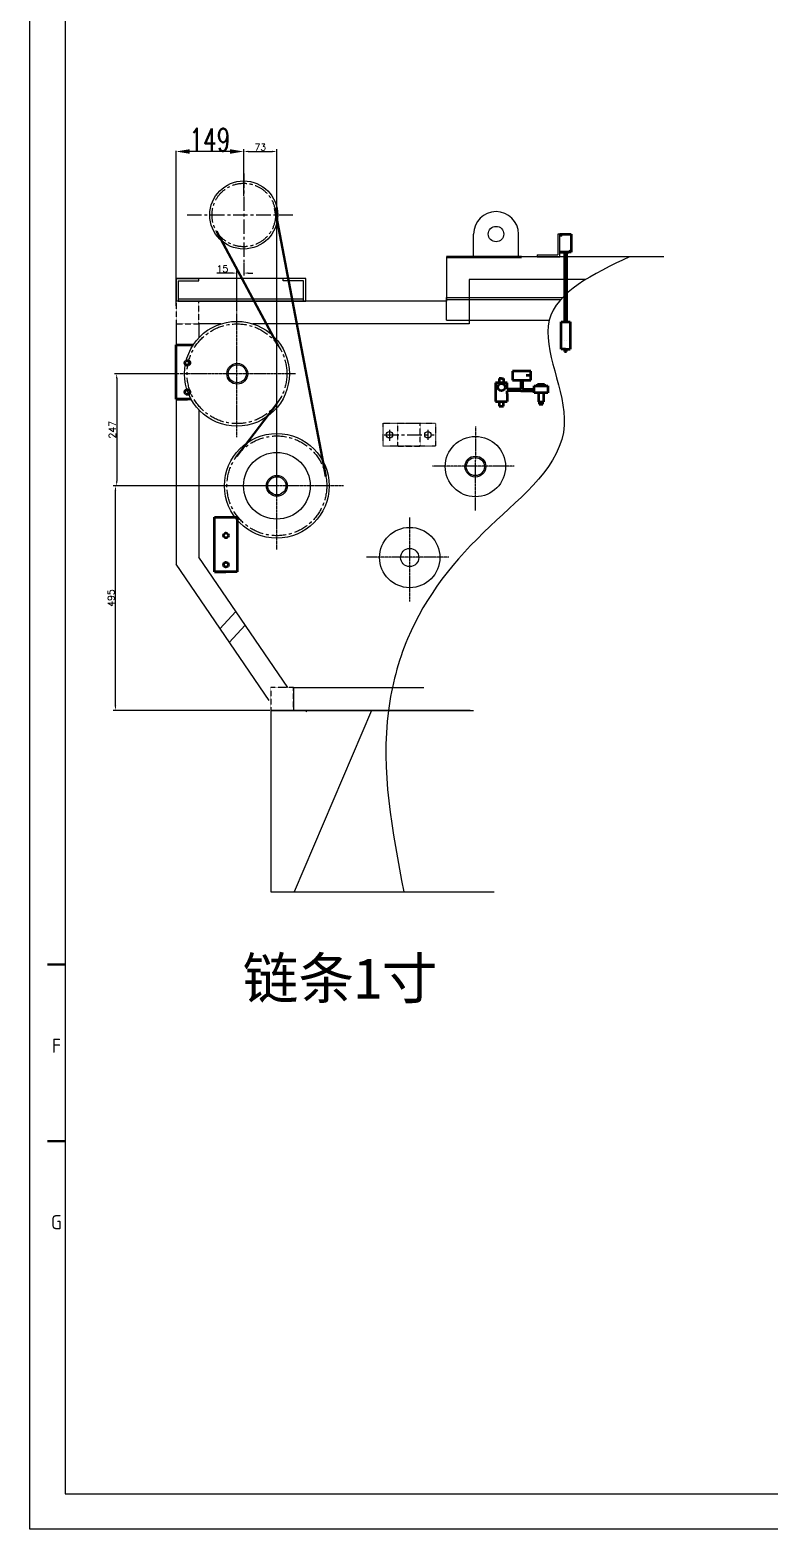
# Model space of a CAD drawing. Header units: inches. Extents: x -166203 to -65610, y -6981 to 11093.
# Drawn here: x -93788 to -92159, y 974 to 4279 of the extents above; entities that cross this region are included whole.
import ezdxf
from ezdxf.enums import TextEntityAlignment as Align

# ---------------------------------------------------------------- set-up
doc = ezdxf.new("R2010")
doc.units = ezdxf.units.IN
doc.header["$MEASUREMENT"] = 0
doc.linetypes.add('CENTERX2', pattern=[101.6, 63.5, -12.7, 12.7, -12.7])
doc.linetypes.add('HIDDEN2', pattern=[0.1875, 0.125, -0.0625])
doc.layers.get('0').update_dxf_attribs({"lineweight": 25})
doc.layers.get('Defpoints').update_dxf_attribs({"color": 5})
doc.layers.add('BODY', color=4, linetype='Continuous', lineweight=50)
doc.layers.add('图层2', color=3, linetype='Continuous', lineweight=40)
for name, color, linetype in [('FRAME035', 2, 'Continuous'), ('ZHU', 7, 'Continuous'), ('中心线', 1, 'CENTERX2'), ('细线', 30, 'Continuous'), ('虚线', 3, 'HIDDEN2')]:
    doc.layers.add(name, color=color, linetype=linetype)
doc.styles.add('ISOCP', font='isocp.shx')
doc.styles.get("Standard").update_dxf_attribs({"font": 'txt.shx', "bigfont": 'whgtxt.shx'})
doc.styles.add('宋体', font='txt.shx', dxfattribs={"width": 0.7, "bigfont": 'whgtxt.shx'})
doc.dimstyles.new('ISO-25', dxfattribs={"dimscale": 0, "dimtxt": 50, "dimasz": 30, "dimexe": 1.25, "dimexo": 0.625, "dimgap": 1, "dimtad": 1, "dimdec": 0, "dimzin": 1, "dimdsep": 46, "dimtxsty": '宋体', "dimcen": 2.5, "dimclrd": 4, "dimclre": 4, "dimclrt": 4, "dimadec": 0, "dimazin": 0, "dimtfac": 1, "dimtdec": 0, "dimtofl": 0, "dimtmove": 0, "dimatfit": 3, "dimfxl": 0, "dimtolj": 1, "dimtzin": 1, "dimarcsym": 0})
doc.dimstyles.get("Standard").update_dxf_attribs({"dimtxt": 15, "dimasz": 10, "dimexe": 5, "dimexo": 2, "dimgap": 2, "dimtad": 1, "dimdec": 0, "dimzin": 0, "dimdsep": 46, "dimtxsty": 'Standard', "dimcen": 0.09, "dimclrd": 4, "dimclre": 4, "dimclrt": 4, "dimadec": 1, "dimazin": 0, "dimtfac": 1, "dimtdec": 0, "dimtofl": 0, "dimtmove": 0, "dimatfit": 3, "dimfxl": 0, "dimtolj": 1, "dimtzin": 0, "dimarcsym": 0})

# ---------------------------------------------------------------- blocks, each defined once
blk = doc.blocks.new('*D35')
at = {"layer": 'BODY', "color": 4, "lineweight": -2, "ltscale": 0.5}
for p, q in [((-93245.6, 3273.9), (-93604.5, 3273.9)), ((-93599.5, 2788.9), (-93599.5, 3263.9)), ((-93259.1, 2778.9), (-93604.5, 2778.9))]:
    blk.add_line(p, q, dxfattribs=at)
at = {"layer": 'BODY', "color": 4, "ltscale": 0.5}
for points in [[(-93601.1, 3263.9), (-93597.8, 3263.9), (-93599.5, 3273.9)], [(-93601.1, 2788.9), (-93597.8, 2788.9), (-93599.5, 2778.9)]]:
    blk.add_solid(points, dxfattribs=at)
at = {"layer": 'Defpoints', "color": 0, "ltscale": 0.5}
for p in [(-93599.5, 3273.9), (-93243.6, 3273.9), (-93257.1, 2778.9)]:
    blk.add_point(p, dxfattribs=at)
at = {"layer": 'BODY', "color": 4, "ltscale": 0.5, "insert": (-93609, 3026.4), "char_height": 15, "attachment_point": 5, "rotation": 90}
blk.add_mtext('\\A1;495', dxfattribs=at)
blk = doc.blocks.new('*D34')
at = {"layer": 'BODY', "color": 4, "lineweight": -2, "ltscale": 0.5}
for p, q in [((-93316.6, 3914.6), (-93316.6, 4015.9)), ((-93306.6, 4010.9), (-93253.6, 4010.9)), ((-93243.6, 3275.9), (-93243.6, 4015.9))]:
    blk.add_line(p, q, dxfattribs=at)
at = {"layer": 'BODY', "color": 4, "ltscale": 0.5}
for points in [[(-93306.6, 4012.6), (-93306.6, 4009.3), (-93316.6, 4010.9)], [(-93253.6, 4012.6), (-93253.6, 4009.3), (-93243.6, 4010.9)]]:
    blk.add_solid(points, dxfattribs=at)
at = {"layer": 'Defpoints', "color": 0, "ltscale": 0.5}
for p in [(-93243.6, 4010.9), (-93316.6, 3912.6), (-93243.6, 3273.9)]:
    blk.add_point(p, dxfattribs=at)
at = {"layer": 'BODY', "color": 4, "ltscale": 0.5, "insert": (-93280.1, 4020.4), "char_height": 15, "attachment_point": 5}
blk.add_mtext('\\A1;73', dxfattribs=at)
blk = doc.blocks.new('*D36')
at = {"layer": 'BODY', "color": 4, "lineweight": -2, "ltscale": 0.5}
for p, q in [((-93465.9, 3670.7), (-93465.9, 4012.2)), ((-93346.6, 4010.9), (-93435.9, 4010.9)), ((-93316.6, 3913.2), (-93316.6, 4012.2))]:
    blk.add_line(p, q, dxfattribs=at)
at = {"layer": 'BODY', "color": 4, "ltscale": 0.5}
for points in [[(-93435.9, 4015.9), (-93435.9, 4005.9), (-93465.9, 4010.9)], [(-93346.6, 4015.9), (-93346.6, 4005.9), (-93316.6, 4010.9)]]:
    blk.add_solid(points, dxfattribs=at)
at = {"layer": 'Defpoints', "color": 0, "ltscale": 0.5}
for p in [(-93465.9, 4010.9), (-93316.6, 3912.6), (-93465.9, 3670.1)]:
    blk.add_point(p, dxfattribs=at)
at = {"layer": 'BODY', "color": 4, "ltscale": 0.5, "insert": (-93391.3, 4036.9), "char_height": 50, "attachment_point": 5, "style": '宋体'}
blk.add_mtext('\\A1;149', dxfattribs=at)
blk = doc.blocks.new('*D37')
at = {"layer": 'BODY', "color": 4, "lineweight": -2, "ltscale": 0.5}
for p, q in [((-93459, 3520.9), (-93601.7, 3520.9)), ((-93596.7, 3510.9), (-93596.7, 3283.9)), ((-93560.6, 3273.9), (-93601.7, 3273.9))]:
    blk.add_line(p, q, dxfattribs=at)
at = {"layer": 'BODY', "color": 4, "ltscale": 0.5}
for points in [[(-93598.4, 3510.9), (-93595.1, 3510.9), (-93596.7, 3520.9)], [(-93598.4, 3283.9), (-93595.1, 3283.9), (-93596.7, 3273.9)]]:
    blk.add_solid(points, dxfattribs=at)
at = {"layer": 'Defpoints', "color": 0, "ltscale": 0.5}
for p in [(-93457, 3520.9), (-93596.7, 3273.9), (-93558.6, 3273.9)]:
    blk.add_point(p, dxfattribs=at)
at = {"layer": 'BODY', "color": 4, "ltscale": 0.5, "insert": (-93606.2, 3397.4), "char_height": 15, "attachment_point": 5, "rotation": 90}
blk.add_mtext('\\A1;247', dxfattribs=at)
blk = doc.blocks.new('*D38')
at = {"color": 4, "lineweight": -2, "ltscale": 0.5}
for p, q in [((-93341.6, 3742.8), (-93375.6, 3742.8)), ((-93331.6, 3658.1), (-93331.6, 3747.8)), ((-93316.6, 3764.5), (-93316.6, 3737.8)), ((-93306.6, 3742.8), (-93296.6, 3742.8))]:
    blk.add_line(p, q, dxfattribs=at)
at = {"color": 4, "ltscale": 0.5}
for points in [[(-93341.6, 3744.5), (-93341.6, 3741.2), (-93331.6, 3742.8)], [(-93306.6, 3744.5), (-93306.6, 3741.2), (-93316.6, 3742.8)]]:
    blk.add_solid(points, dxfattribs=at)
at = {"layer": 'Defpoints', "color": 0, "ltscale": 0.5}
for p in [(-93331.6, 3742.8), (-93316.6, 3766.5), (-93331.6, 3656.1)]:
    blk.add_point(p, dxfattribs=at)
at = {"color": 4, "ltscale": 0.5, "insert": (-93363.6, 3752.3), "char_height": 15, "attachment_point": 5}
blk.add_mtext('\\A1;15', dxfattribs=at)

msp = doc.modelspace()

# ---------------------------------------------------------------- linework, layer by layer
at = {"color": 2, "linetype": 'Continuous'}
for p, q in [((-93710.2, 7505.6), (-93710.2, 1051.9)), ((-93710.2, 1051.9), (-85795.5, 1051.9))]:
    msp.add_line(p, q, dxfattribs=at)
at = {"ltscale": 0.03}
for p, q in [((-92390.4, 3778.9), (-92869.9, 3778.9)), ((-92869.9, 3778.9), (-92869.9, 3680.9)), ((-92562.3, 3728.9), (-92819.9, 3728.9)), ((-92819.9, 3728.9), (-92819.9, 3680.9)), ((-92869.9, 3680.9), (-93465.9, 3680.9)), ((-92819.9, 3680.9), (-92819.9, 3630.9)), ((-93465.9, 3630.9), (-93465.9, 3100.9)), ((-93415.9, 3630.9), (-93415.9, 3599.8)), ((-93366.8, 3630.9), (-93415.9, 3630.9)), ((-92869.9, 3630.9), (-93296.4, 3630.9)), ((-92819.9, 3630.9), (-92869.9, 3630.9)), ((-93415.9, 3442.1), (-93415.9, 3116.3)), ((-92817.7, 2778.9), (-93257.1, 2778.9)), ((-93257.1, 2778.9), (-93257.1, 2378.9)), ((-93257.1, 2778.9), (-92809.9, 2778.9)), ((-93035.1, 2778.9), (-93205.1, 2378.9))]:
    msp.add_line(p, q, dxfattribs=at)
at = {"ltscale": 0.5}
for p, q in [((-93369.5, 2958.8), (-93334.1, 2996.5)), ((-93348.7, 2928.8), (-93313.3, 2966.4)), ((-93257.1, 2378.9), (-92764.8, 2378.9))]:
    msp.add_line(p, q, dxfattribs=at)
for centre, radius in [((-93316.6, 3870.9), 75), ((-93331.6, 3520.9), 115.5), ((-93243.6, 3273.9), 115.5), ((-92995.3, 3386.4), 7), ((-92910.6, 3386.4), 7)]:
    msp.add_circle(centre, radius, dxfattribs=at)
msp.add_spline([(-92466.5, 3778.9), (-92642.9, 3638.9), (-92610.1, 3407.9), (-92773.1, 3185.2), (-92955.3, 2936.9), (-92997.5, 2778.9), (-92963.9, 2378.9)], degree=3, dxfattribs=at)
at = {"layer": 'BODY', "ltscale": 2}
for p, q in [((-92619.9, 3828.9), (-92594.9, 3828.9)), ((-92594.9, 3828.9), (-92594.9, 3788.9)), ((-92869.9, 3778.9), (-92703.9, 3778.9)), ((-92594.9, 3788.9), (-92619.9, 3788.9)), ((-92619.9, 3788.9), (-92599.9, 3788.9)), ((-92619.9, 3788.9), (-92599.9, 3788.9)), ((-92619.9, 3788.9), (-92607.4, 3788.9)), ((-92609.4, 3788.9), (-92609.2, 3635.2)), ((-92605.4, 3788.9), (-92605.2, 3635.2)), ((-92617.1, 3615.2), (-92617.1, 3635.2)), ((-92617.1, 3635.2), (-92597.1, 3635.2)), ((-92597.1, 3635.2), (-92597.1, 3575.2)), ((-92617.1, 3575.2), (-92617.1, 3615.2)), ((-93465.9, 3584.9), (-93427.7, 3584.9)), ((-93465.9, 3464.9), (-93465.9, 3584.9)), ((-93465.9, 3584.9), (-93440.9, 3584.9)), ((-92607.1, 3575.2), (-92617.1, 3575.2)), ((-92609.2, 3575.2), (-92609.2, 3570.2)), ((-92609.2, 3570.2), (-92605.2, 3570.2)), ((-92609.1, 3595.2), (-92609.1, 3595.2)), ((-92609.1, 3575.2), (-92607.1, 3575.2)), ((-92607.1, 3575.2), (-92597.1, 3575.2)), ((-92605.2, 3570.2), (-92605.2, 3575.2)), ((-92605.1, 3595.2), (-92605.1, 3595.2)), ((-92748.6, 3510.7), (-92753.6, 3510.7)), ((-92753.6, 3510.7), (-92753.6, 3501.2)), ((-92748.6, 3510.7), (-92743.6, 3510.7)), ((-92743.6, 3510.7), (-92743.6, 3501.2)), ((-92703.9, 3526.9), (-92723.9, 3526.9)), ((-92723.9, 3526.9), (-92723.9, 3506.9)), ((-92723.9, 3506.9), (-92683.9, 3506.9)), ((-92705.9, 3506.9), (-92705.9, 3487)), ((-92683.9, 3526.9), (-92703.9, 3526.9)), ((-92701.9, 3506.9), (-92701.9, 3487)), ((-92683.9, 3516.9), (-92693.9, 3516.9)), ((-92683.9, 3506.9), (-92683.9, 3526.9)), ((-92735.8, 3501.2), (-92761.4, 3501.2)), ((-92761.4, 3501.2), (-92761.4, 3459.8)), ((-92735.8, 3501.2), (-92748.8, 3501.2)), ((-92735.8, 3487), (-92735.8, 3501.2)), ((-92734.9, 3487), (-92735.8, 3487)), ((-92735.8, 3476.7), (-92735.8, 3483)), ((-92734.9, 3483), (-92735.8, 3483)), ((-92735.8, 3476.7), (-92735.8, 3472.7)), ((-92735.8, 3472.7), (-92735.8, 3459.8)), ((-92715.9, 3487), (-92734.9, 3487)), ((-92715.9, 3483), (-92734.9, 3483)), ((-92705.9, 3487), (-92715.9, 3487)), ((-92705.9, 3483), (-92715.9, 3483)), ((-92705.9, 3483), (-92676.1, 3483)), ((-92701.9, 3487), (-92676.1, 3487)), ((-92676.1, 3478.8), (-92676.1, 3494.1)), ((-92676.1, 3494.1), (-92646.2, 3494.1)), ((-92676.1, 3494.1), (-92661.1, 3494.1)), ((-92646.2, 3478.8), (-92676.1, 3478.8)), ((-92669.2, 3494.1), (-92669.2, 3498.1)), ((-92669.2, 3498.1), (-92653.2, 3498.1)), ((-92661.2, 3494.1), (-92669.2, 3494.1)), ((-92661.1, 3478.8), (-92667.1, 3478.8)), ((-92667.1, 3478.8), (-92667.1, 3468.8)), ((-92655.1, 3458.8), (-92655.1, 3478.8)), ((-92653.2, 3498.1), (-92653.2, 3494.1)), ((-92646.2, 3494.1), (-92646.2, 3478.8)), ((-93432.6, 3464.9), (-93465.9, 3464.9)), ((-93465.9, 3464.9), (-93440.9, 3464.9)), ((-93465.9, 3464.9), (-93456.9, 3464.9)), ((-93456.9, 3464.9), (-93451.4, 3464.9)), ((-92761.4, 3459.8), (-92735.8, 3459.8)), ((-92753.6, 3459.8), (-92753.6, 3449.8)), ((-92753.6, 3449.8), (-92743.6, 3449.8)), ((-92743.6, 3449.8), (-92743.6, 3459.8)), ((-92667.1, 3468.8), (-92667.1, 3458.8)), ((-92667.1, 3458.8), (-92661.1, 3458.8)), ((-92665.1, 3458.7), (-92665.1, 3458.8)), ((-92665.1, 3458.7), (-92665.1, 3453.7)), ((-92665.1, 3453.7), (-92657.1, 3453.7)), ((-92661.1, 3458.8), (-92655.1, 3458.8)), ((-92657.1, 3453.7), (-92657.1, 3458.8)), ((-93380.8, 3204.4), (-93330.8, 3204.4)), ((-93380.8, 3084.4), (-93380.8, 3204.4)), ((-93380.8, 3204.4), (-93355.8, 3204.4)), ((-93330.8, 3204.4), (-93330.8, 3084.4)), ((-93330.8, 3084.4), (-93380.8, 3084.4)), ((-93380.8, 3084.4), (-93355.8, 3084.4))]:
    msp.add_line(p, q, dxfattribs=at)
for centre, radius in [((-92617.2, 3826.9), 1.33), ((-92597.1, 3790.6), 0.942), ((-93440.9, 3544.9), 5.5), ((-93440.9, 3480.5), 5.5), ((-92748.6, 3491.2), 8), ((-93355.8, 3164.4), 5.5), ((-93355.8, 3100), 5.5)]:
    msp.add_circle(centre, radius, dxfattribs=at)
at = {"layer": 'FRAME035', "color": 3}
for p, q in [((-93787.9, 974.1), (-93787.9, 7583.4)), ((-85717.7, 974.1), (-93787.9, 974.1))]:
    msp.add_line(p, q, dxfattribs=at)
at = {"layer": 'FRAME035', "ltscale": 2}
msp.add_line((-93180.3, 2778.9), (-93177.6, 2776.6), dxfattribs=at)
at = {"layer": 'ZHU', "ltscale": 2}
for p, q in [((-93219.6, 2828.9), (-93415.9, 3116.3)), ((-93260.9, 2800.7), (-93465.9, 3100.9)), ((-93207.1, 2828.9), (-93207.1, 2778.9)), ((-93207.1, 2828.9), (-92919.4, 2828.9))]:
    msp.add_line(p, q, dxfattribs=at)
at = {"layer": '中心线', "ltscale": 0.5}
for p, q in [((-93316.6, 3962.7), (-93316.6, 3766.5)), ((-93441.4, 3870.9), (-93208.3, 3870.9)), ((-93006.8, 3386.4), (-92897.1, 3386.4)), ((-92995.3, 3397.4), (-92995.3, 3373)), ((-92910.6, 3397.4), (-92910.6, 3375.3))]:
    msp.add_line(p, q, dxfattribs=at)
at = {"layer": '中心线', "ltscale": 0.04}
for p, q in [((-93331.6, 3381.4), (-93331.6, 3656.1)), ((-93202.3, 3520.9), (-93457, 3520.9)), ((-92805.9, 3219.6), (-92804.9, 3404.6)), ((-93243.6, 3133.7), (-93243.6, 3361.6)), ((-92720.1, 3316.9), (-92900.3, 3316.9)), ((-93097, 3273.9), (-93338.9, 3273.9)), ((-92950.7, 3019.2), (-92950.7, 3204.2)), ((-92864.8, 3116.4), (-93046, 3116.4))]:
    msp.add_line(p, q, dxfattribs=at)
at = {"layer": '中心线', "ltscale": 0.5}
for centre, radius in [((-93316.6, 3870.9), 70), ((-93331.6, 3520.9), 110), ((-93243.6, 3273.9), 110)]:
    msp.add_circle(centre, radius, dxfattribs=at)
at = {"layer": '图层2', "ltscale": 0.5}
for p, q in [((-93248.3, 3886.3), (-93135.5, 3294.4)), ((-93376.7, 3835), (-93240.5, 3582.6)), ((-93332.1, 3339.2), (-93243.6, 3454.9))]:
    msp.add_line(p, q, dxfattribs=at)
at = {"layer": '图层2', "color": 3, "linetype": 'Continuous'}
for p, q in [((-93710.2, 2218.3), (-93749, 2218.3)), ((-93710.2, 1829.5), (-93749, 1829.5))]:
    msp.add_line(p, q, dxfattribs=at)
at = {"layer": '细线', "ltscale": 2}
for p, q in [((-92809.9, 3778.9), (-92809.9, 3828.9)), ((-92710.9, 3778.9), (-92710.9, 3828.9)), ((-92619.9, 3828.9), (-92623.9, 3828.9)), ((-92623.9, 3828.9), (-92623.9, 3782.9)), ((-92619.9, 3778.9), (-92619.9, 3828.9)), ((-92809.9, 3778.9), (-92710.9, 3778.9)), ((-92809.9, 3778.9), (-92765.4, 3778.9)), ((-92809.9, 3778.9), (-92760.4, 3778.9)), ((-92669.9, 3782.9), (-92623.9, 3782.9)), ((-92669.9, 3782.9), (-92669.9, 3778.9)), ((-92669.9, 3778.9), (-92619.9, 3778.9)), ((-93179.9, 3730.9), (-93465.9, 3730.9)), ((-93465.9, 3730.9), (-93465.9, 3680.9)), ((-93465.9, 3730.9), (-93415.9, 3730.9)), ((-93460.9, 3725.9), (-93415.9, 3725.9)), ((-93460.9, 3725.9), (-93460.9, 3680.9)), ((-93415.9, 3725.9), (-93415.9, 3730.9)), ((-93229.9, 3730.9), (-93279.9, 3730.9)), ((-93229.9, 3725.9), (-93229.9, 3730.9)), ((-93184.9, 3725.9), (-93229.9, 3725.9)), ((-93184.9, 3680.9), (-93184.9, 3725.9)), ((-93179.9, 3680.9), (-93179.9, 3730.9)), ((-93460.9, 3680.9), (-93465.9, 3680.9)), ((-93460.9, 3685.9), (-93184.9, 3685.9)), ((-93460.9, 3680.9), (-93179.9, 3680.9)), ((-92869.9, 3688.9), (-92613.8, 3688.9)), ((-92869.9, 3638.9), (-92869.9, 3688.9)), ((-92869.9, 3684.9), (-92617.4, 3684.9)), ((-92869.9, 3638.9), (-92642.9, 3638.9))]:
    msp.add_line(p, q, dxfattribs=at)
for centre, radius in [((-92760.4, 3828.9), 17), ((-93330.9, 3520.9), 23), ((-93330.9, 3520.9), 20), ((-92805.9, 3316.3), 66.5), ((-93243.6, 3273.9), 73.5), ((-92805.9, 3316.3), 23), ((-92805.9, 3316.3), 20), ((-93243.6, 3273.9), 23), ((-93243.6, 3273.9), 20), ((-92950.7, 3115.8), 66.5), ((-92950.7, 3115.8), 20)]:
    msp.add_circle(centre, radius, dxfattribs=at)
msp.add_arc((-92760.4, 3828.9), 49.5, 0, 180, dxfattribs=at)
at = {"layer": '虚线', "ltscale": 2}
for p, q in [((-93440.9, 3680.9), (-93465.9, 3680.9)), ((-93465.9, 3680.9), (-93465.9, 3630.9)), ((-93415.9, 3680.9), (-93440.9, 3680.9)), ((-93415.9, 3630.9), (-93415.9, 3680.9)), ((-93465.9, 3630.9), (-93415.9, 3630.9)), ((-92952.9, 3411.6), (-92977.9, 3411.6)), ((-92977.9, 3411.6), (-92977.9, 3361.6)), ((-92927.9, 3411.6), (-92952.9, 3411.6)), ((-92927.9, 3361.6), (-92927.9, 3411.6)), ((-92977.9, 3361.6), (-92927.9, 3361.6)), ((-93232.1, 2828.9), (-93257.1, 2828.9)), ((-93257.1, 2828.9), (-93257.1, 2778.9)), ((-93207.1, 2828.9), (-93232.1, 2828.9)), ((-93207.1, 2778.9), (-93207.1, 2828.9)), ((-93257.1, 2778.9), (-93207.1, 2778.9))]:
    msp.add_line(p, q, dxfattribs=at)
at = {"layer": '虚线', "ltscale": 0.5}
msp.add_lwpolyline([(-93009, 3411.8), (-92894.2, 3411.8), (-92894.2, 3361.6), (-93009, 3361.6)], close=True, dxfattribs=at)

# ---------------------------------------------------------------- texts
at = {"color": 4, "ltscale": 0.5, "insert": (-93318.8, 2233.2), "char_height": 90, "width": 918.8, "attachment_point": 1}
msp.add_mtext('{\\fSimSun|b0|i0|c134|p2;链条1寸}', dxfattribs=at)
at = {"layer": '图层2', "color": 3, "linetype": 'Continuous', "style": 'ISOCP'}
for s, p in [('F', (-93729.6, 2039.4)), ('G', (-93729.6, 1650.6))]:
    msp.add_text(s, height=31.1, dxfattribs=at).set_placement(p, align=Align.MIDDLE)

# ---------------------------------------------------------------- dimensions: what is measured, and where the dimension line sits
at = {"ltscale": 0.5}
dim = msp.add_linear_dim(base=(-93331.6, 3742.8), p1=(-93316.6, 3766.5), p2=(-93331.6, 3656.1), dimstyle='Standard', dxfattribs=at)
dim.commit()
dim.dimension.update_dxf_attribs({"geometry": '*D38', "text_midpoint": (-93363.6, 3752.3)})
at = {"layer": 'BODY', "ltscale": 10}
dim = msp.add_linear_dim(base=(-93465.9, 4010.9), p1=(-93316.6, 3912.6), p2=(-93465.9, 3670.1), dimstyle='ISO-25', override={"dimscale": 1}, dxfattribs=at)
dim.commit()
dim.dimension.update_dxf_attribs({"geometry": '*D36', "text_midpoint": (-93391.3, 4036.9)})
at = {"layer": 'BODY', "ltscale": 2}
dim = msp.add_linear_dim(base=(-93243.6, 4010.9), p1=(-93316.6, 3912.6), p2=(-93243.6, 3273.9), dimstyle='Standard', dxfattribs=at)
dim.commit()
dim.dimension.update_dxf_attribs({"geometry": '*D34', "text_midpoint": (-93280.1, 4020.4)})
at = {"layer": 'BODY', "ltscale": 10}
dim = msp.add_linear_dim(base=(-93596.7, 3273.9), p1=(-93457, 3520.9), p2=(-93558.6, 3273.9), angle=90, dimstyle='Standard', dxfattribs=at)
dim.commit()
dim.dimension.update_dxf_attribs({"geometry": '*D37', "text_midpoint": (-93606.2, 3397.4)})
at = {"layer": 'BODY', "ltscale": 2}
dim = msp.add_linear_dim(base=(-93599.5, 3273.9), p1=(-93257.1, 2778.9), p2=(-93243.6, 3273.9), angle=90, dimstyle='Standard', dxfattribs=at)
dim.commit()
dim.dimension.update_dxf_attribs({"geometry": '*D35', "text_midpoint": (-93609, 3026.4)})

doc.saveas('drawing.dxf')
